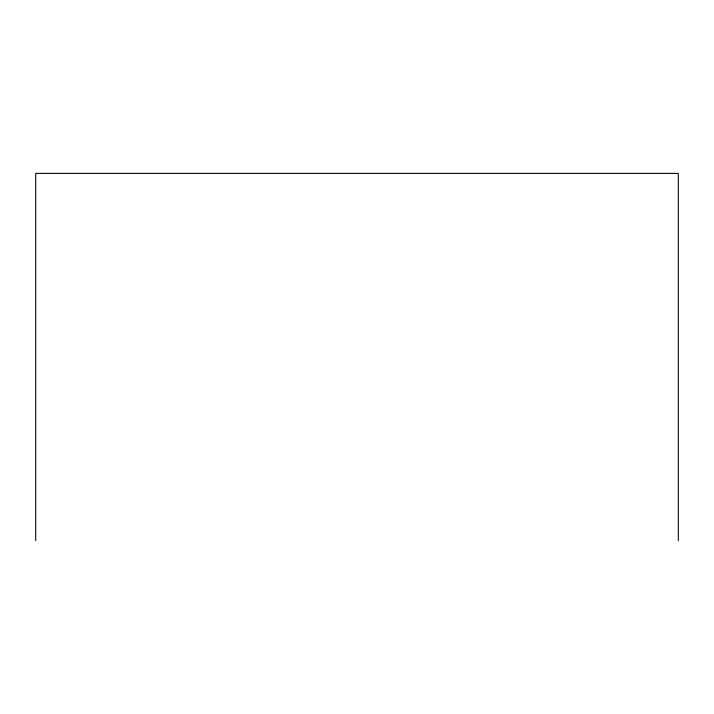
<?xml version="1.0" encoding="UTF-8"?>
<svg xmlns="http://www.w3.org/2000/svg" width="714" height="714" viewBox="0 0 714 714"><rect width="100%" height="100%" fill="white"/><g stroke="black" fill="none" stroke-linecap="round" stroke-linejoin="round"><path stroke-width="1.07" d="M678.3 540.614L678.3 173.386L35.7 173.386L35.7 540.614"/></g></svg>
